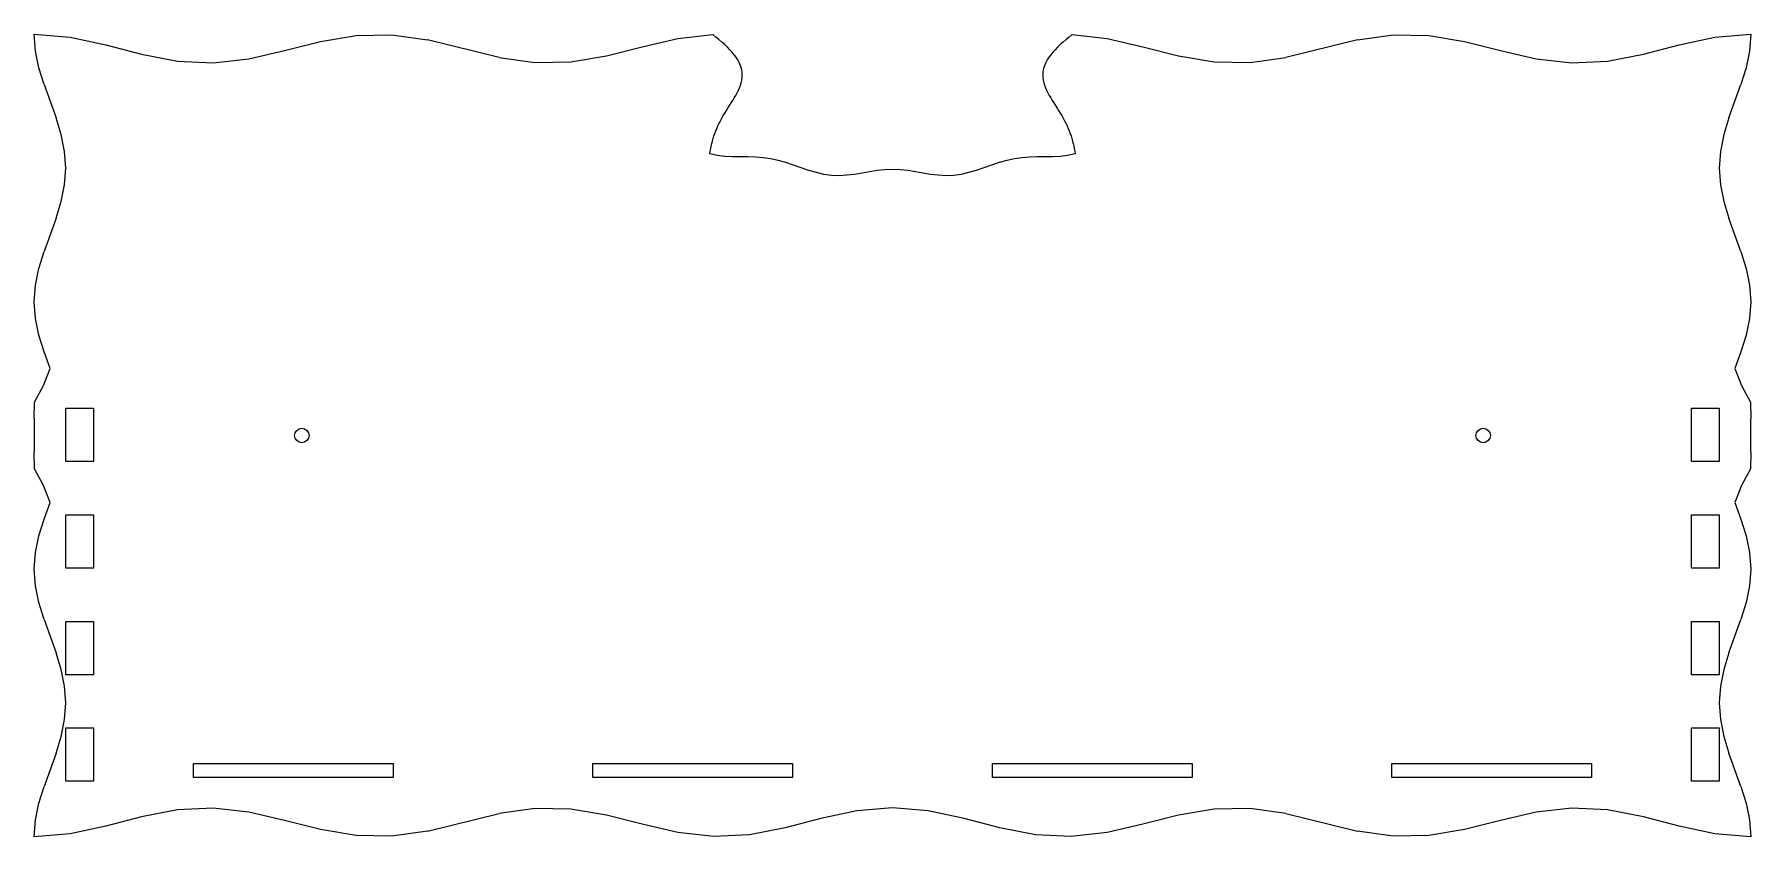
# Model space of a CAD drawing. Header units: millimetres. Extents: x 0 to 716, y 0 to 335.
import ezdxf

# ---------------------------------------------------------------- set-up
doc = ezdxf.new("R2010")
doc.units = ezdxf.units.MM
doc.layers.add('CutProfile', color=7, linetype='CONTINUOUS')

msp = doc.modelspace()

# ---------------------------------------------------------------- linework, layer by layer
at = {"layer": 'CutProfile'}
for p, q in [((0.5, 327.63), (0, 334.6)), ((0, 334.6), (14.91, 333.36)), ((14.91, 333.36), (29.82, 330.15)), ((29.82, 330.15), (44.73, 326.3)), ((104.36, 327.82), (119.27, 331.6)), ((119.27, 331.6), (134.18, 334.14)), ((134.18, 334.14), (149.08, 334.4)), ((149.08, 334.4), (163.99, 332.25)), ((193.81, 324.95), (163.99, 332.25)), ((238.53, 325.6), (253.44, 329.38)), ((253.44, 329.38), (268.35, 332.84)), ((268.35, 332.84), (282.93, 334.51)), ((284.18, 333.48), (282.93, 334.51)), ((285.43, 332.43), (284.18, 333.48)), ((286.65, 331.37), (285.43, 332.43)), ((287.83, 330.31), (286.65, 331.37)), ((288.94, 329.25), (287.83, 330.31)), ((289.98, 328.19), (288.94, 329.25)), ((426.66, 329.25), (425.62, 328.19)), ((427.77, 330.31), (426.66, 329.25)), ((428.95, 331.37), (427.77, 330.31)), ((430.17, 332.43), (428.95, 331.37)), ((431.42, 333.48), (430.17, 332.43)), ((432.67, 334.51), (431.42, 333.48)), ((432.67, 334.51), (447.25, 332.84)), ((447.25, 332.84), (462.16, 329.38)), ((462.16, 329.38), (477.07, 325.6)), ((551.61, 332.25), (521.79, 324.95)), ((551.61, 332.25), (566.52, 334.4)), ((566.52, 334.4), (581.42, 334.14)), ((581.42, 334.14), (596.33, 331.6)), ((596.33, 331.6), (611.24, 327.82)), ((670.88, 326.3), (685.78, 330.15)), ((685.78, 330.15), (700.69, 333.36)), ((700.69, 333.36), (715.6, 334.6)), ((715.6, 334.6), (715.1, 327.63)), ((1.92, 320.66), (0.5, 327.63)), ((44.73, 326.3), (59.63, 323.4)), ((59.63, 323.4), (74.54, 322.65)), ((74.54, 322.65), (89.45, 324.36)), ((89.45, 324.36), (104.36, 327.82)), ((193.81, 324.95), (208.72, 322.8)), ((208.72, 322.8), (223.62, 323.06)), ((223.62, 323.06), (238.53, 325.6)), ((290.94, 327.13), (289.98, 328.19)), ((291.82, 326.07), (290.94, 327.13)), ((292.61, 325.02), (291.82, 326.07)), ((293.29, 323.96), (292.61, 325.02)), ((293.87, 322.9), (293.29, 323.96)), ((294.35, 321.84), (293.87, 322.9)), ((421.73, 322.9), (421.25, 321.84)), ((422.31, 323.96), (421.73, 322.9)), ((422.99, 325.02), (422.31, 323.96)), ((423.78, 326.07), (422.99, 325.02)), ((424.66, 327.13), (423.78, 326.07)), ((425.62, 328.19), (424.66, 327.13)), ((477.07, 325.6), (491.98, 323.06)), ((491.98, 323.06), (506.88, 322.8)), ((506.88, 322.8), (521.79, 324.95)), ((611.24, 327.82), (626.15, 324.36)), ((626.15, 324.36), (641.06, 322.65)), ((641.06, 322.65), (655.97, 323.4)), ((655.97, 323.4), (670.88, 326.3)), ((715.1, 327.63), (713.68, 320.66)), ((4.04, 313.69), (1.92, 320.66)), ((294.72, 320.78), (294.35, 321.84)), ((294.98, 319.73), (294.72, 320.78)), ((294.74, 314.43), (294.97, 315.49)), ((294.97, 315.49), (295.12, 316.55)), ((295.13, 318.67), (294.98, 319.73)), ((295.12, 316.55), (295.18, 317.61)), ((295.18, 317.61), (295.13, 318.67)), ((420.47, 318.67), (420.42, 317.61)), ((420.42, 317.61), (420.48, 316.55)), ((420.62, 319.73), (420.47, 318.67)), ((420.48, 316.55), (420.63, 315.49)), ((420.88, 320.78), (420.62, 319.73)), ((420.63, 315.49), (420.86, 314.43)), ((421.25, 321.84), (420.88, 320.78)), ((713.68, 320.66), (711.56, 313.69)), ((4.04, 313.69), (9.06, 299.75)), ((291.21, 307.02), (291.85, 308.08)), ((291.85, 308.08), (292.46, 309.14)), ((292.46, 309.14), (293.03, 310.2)), ((293.03, 310.2), (293.55, 311.26)), ((293.55, 311.26), (294.02, 312.32)), ((294.02, 312.32), (294.41, 313.38)), ((294.41, 313.38), (294.74, 314.43)), ((420.86, 314.43), (421.19, 313.38)), ((421.19, 313.38), (421.58, 312.32)), ((421.58, 312.32), (422.05, 311.26)), ((422.05, 311.26), (422.57, 310.2)), ((422.57, 310.2), (423.14, 309.14)), ((423.14, 309.14), (423.75, 308.08)), ((423.75, 308.08), (424.39, 307.02)), ((706.54, 299.75), (711.56, 313.69)), ((286.62, 299.62), (287.23, 300.68)), ((287.23, 300.68), (287.87, 301.73)), ((287.87, 301.73), (288.53, 302.79)), ((288.53, 302.79), (289.2, 303.85)), ((289.2, 303.85), (289.87, 304.91)), ((289.87, 304.91), (290.55, 305.97)), ((290.55, 305.97), (291.21, 307.02)), ((424.39, 307.02), (425.05, 305.97)), ((425.05, 305.97), (425.73, 304.91)), ((425.73, 304.91), (426.4, 303.85)), ((426.4, 303.85), (427.07, 302.79)), ((427.07, 302.79), (427.73, 301.73)), ((427.73, 301.73), (428.37, 300.68)), ((428.37, 300.68), (428.98, 299.62)), ((11.18, 292.77), (9.06, 299.75)), ((283.69, 293.27), (284.08, 294.32)), ((284.08, 294.32), (284.51, 295.38)), ((284.51, 295.38), (284.98, 296.44)), ((284.98, 296.44), (285.49, 297.5)), ((285.49, 297.5), (286.04, 298.56)), ((286.04, 298.56), (286.62, 299.62)), ((428.98, 299.62), (429.56, 298.56)), ((429.56, 298.56), (430.11, 297.5)), ((430.11, 297.5), (430.62, 296.44)), ((430.62, 296.44), (431.09, 295.38)), ((431.09, 295.38), (431.52, 294.32)), ((431.52, 294.32), (431.91, 293.27)), ((706.54, 299.75), (704.42, 292.77)), ((12.6, 285.8), (11.18, 292.77)), ((281.8, 285.86), (282.01, 286.92)), ((282.01, 286.92), (282.23, 287.98)), ((282.23, 287.98), (282.46, 289.03)), ((282.46, 289.03), (282.72, 290.09)), ((282.72, 290.09), (283.01, 291.15)), ((283.01, 291.15), (283.33, 292.21)), ((283.33, 292.21), (283.69, 293.27)), ((431.91, 293.27), (432.27, 292.21)), ((432.27, 292.21), (432.59, 291.15)), ((432.59, 291.15), (432.88, 290.09)), ((432.88, 290.09), (433.14, 289.03)), ((433.14, 289.03), (433.37, 287.98)), ((433.37, 287.98), (433.59, 286.92)), ((433.59, 286.92), (433.8, 285.86)), ((704.42, 292.77), (703, 285.8)), ((13.1, 278.83), (12.6, 285.8)), ((281.6, 284.8), (281.8, 285.86)), ((284.77, 284.11), (281.6, 284.8)), ((287.95, 283.7), (284.77, 284.11)), ((291.12, 283.52), (287.95, 283.7)), ((294.3, 283.47), (291.12, 283.52)), ((297.48, 283.47), (294.3, 283.47)), ((300.65, 283.39), (297.48, 283.47)), ((303.82, 283.16), (300.65, 283.39)), ((307, 282.71), (303.82, 283.16)), ((310.18, 282.03), (307, 282.71)), ((313.35, 281.13), (310.18, 282.03)), ((316.52, 280.08), (313.35, 281.13)), ((319.7, 278.96), (316.52, 280.08)), ((399.07, 280.08), (395.9, 278.96)), ((402.25, 281.13), (399.07, 280.08)), ((405.43, 282.03), (402.25, 281.13)), ((408.6, 282.71), (405.43, 282.03)), ((411.77, 283.16), (408.6, 282.71)), ((414.95, 283.39), (411.77, 283.16)), ((418.12, 283.47), (414.95, 283.39)), ((421.3, 283.47), (418.12, 283.47)), ((424.48, 283.52), (421.3, 283.47)), ((427.65, 283.7), (424.48, 283.52)), ((430.82, 284.11), (427.65, 283.7)), ((434, 284.8), (430.82, 284.11)), ((433.8, 285.86), (434, 284.8)), ((703, 285.8), (702.5, 278.83)), ((12.6, 271.86), (13.1, 278.83)), ((322.88, 277.87), (319.7, 278.96)), ((326.05, 276.92), (322.88, 277.87)), ((329.23, 276.2), (326.05, 276.92)), ((332.4, 275.77), (329.23, 276.2)), ((335.57, 275.64), (332.4, 275.77)), ((338.75, 275.8), (335.57, 275.64)), ((341.93, 276.18), (338.75, 275.8)), ((345.1, 276.7), (341.93, 276.18)), ((348.27, 277.26), (345.1, 276.7)), ((351.45, 277.75), (348.27, 277.26)), ((354.62, 278.08), (351.45, 277.75)), ((357.8, 278.2), (354.62, 278.08)), ((360.98, 278.08), (357.8, 278.2)), ((364.15, 277.75), (360.98, 278.08)), ((367.32, 277.26), (364.15, 277.75)), ((370.5, 276.7), (367.32, 277.26)), ((373.68, 276.18), (370.5, 276.7)), ((376.85, 275.8), (373.68, 276.18)), ((380.02, 275.64), (376.85, 275.8)), ((383.2, 275.77), (380.02, 275.64)), ((386.38, 276.2), (383.2, 275.77)), ((389.55, 276.92), (386.38, 276.2)), ((392.73, 277.87), (389.55, 276.92)), ((395.9, 278.96), (392.73, 277.87)), ((702.5, 278.83), (703, 271.86)), ((9.06, 257.92), (11.18, 264.89)), ((11.18, 264.89), (12.6, 271.86)), ((703, 271.86), (704.42, 264.89)), ((704.42, 264.89), (706.54, 257.92)), ((9.06, 257.92), (4.04, 243.98)), ((711.56, 243.98), (706.54, 257.92)), ((1.92, 237.01), (4.04, 243.98)), ((711.56, 243.98), (713.68, 237.01)), ((0.5, 230.04), (1.92, 237.01)), ((713.68, 237.01), (715.1, 230.04)), ((0, 223.07), (0.5, 230.04)), ((715.1, 230.04), (715.6, 223.07)), ((0.5, 216.1), (0, 223.07)), ((715.6, 223.07), (715.1, 216.1)), ((1.92, 209.12), (0.5, 216.1)), ((715.1, 216.1), (713.68, 209.12)), ((4.04, 202.15), (1.92, 209.12)), ((713.68, 209.12), (711.56, 202.15)), ((6.55, 195.18), (4.04, 202.15)), ((711.56, 202.15), (709.05, 195.18)), ((3.79, 188.21), (6.55, 195.18)), ((709.05, 195.18), (711.81, 188.21)), ((0.11, 181.24), (3.79, 188.21)), ((711.81, 188.21), (715.49, 181.24)), ((0, 174.27), (0.11, 181.24)), ((715.49, 181.24), (715.6, 174.27)), ((0, 174.27), (0, 160.33)), ((13.1, 178.69), (24.7, 178.69)), ((13.1, 156.46), (13.1, 178.69)), ((24.7, 178.69), (24.7, 156.46)), ((690.9, 178.69), (702.5, 178.69)), ((690.9, 156.46), (690.9, 178.69)), ((702.5, 178.69), (702.5, 156.46)), ((715.6, 160.33), (715.6, 174.27)), ((0.11, 153.36), (0, 160.33)), ((715.6, 160.33), (715.49, 153.36)), ((3.79, 146.39), (0.11, 153.36)), ((24.7, 156.46), (13.1, 156.46)), ((702.5, 156.46), (690.9, 156.46)), ((715.49, 153.36), (711.81, 146.39)), ((6.55, 139.42), (3.79, 146.39)), ((711.81, 146.39), (709.05, 139.42)), ((4.04, 132.45), (6.55, 139.42)), ((709.05, 139.42), (711.56, 132.45)), ((1.92, 125.47), (4.04, 132.45)), ((13.1, 134.24), (24.7, 134.24)), ((13.1, 112.01), (13.1, 134.24)), ((24.7, 134.24), (24.7, 112.01)), ((690.9, 134.24), (702.5, 134.24)), ((690.9, 112.01), (690.9, 134.24)), ((702.5, 134.24), (702.5, 112.01)), ((711.56, 132.45), (713.68, 125.47)), ((0.5, 118.5), (1.92, 125.47)), ((713.68, 125.47), (715.1, 118.5)), ((0, 111.53), (0.5, 118.5)), ((715.1, 118.5), (715.6, 111.53)), ((0.5, 104.56), (0, 111.53)), ((24.7, 112.01), (13.1, 112.01)), ((702.5, 112.01), (690.9, 112.01)), ((715.6, 111.53), (715.1, 104.56)), ((1.92, 97.59), (0.5, 104.56)), ((715.1, 104.56), (713.68, 97.59)), ((4.04, 90.62), (1.92, 97.59)), ((713.68, 97.59), (711.56, 90.62)), ((4.04, 90.62), (9.06, 76.68)), ((13.1, 89.79), (24.7, 89.79)), ((13.1, 67.56), (13.1, 89.79)), ((24.7, 89.79), (24.7, 67.56)), ((690.9, 89.79), (702.5, 89.79)), ((690.9, 67.56), (690.9, 89.79)), ((702.5, 89.79), (702.5, 67.56)), ((706.54, 76.68), (711.56, 90.62)), ((11.18, 69.71), (9.06, 76.68)), ((706.54, 76.68), (704.42, 69.71)), ((12.6, 62.74), (11.18, 69.71)), ((24.7, 67.56), (13.1, 67.56)), ((702.5, 67.56), (690.9, 67.56)), ((704.42, 69.71), (703, 62.74)), ((13.1, 55.77), (12.6, 62.74)), ((703, 62.74), (702.5, 55.77)), ((12.6, 48.8), (13.1, 55.77)), ((702.5, 55.77), (703, 48.8)), ((11.18, 41.83), (12.6, 48.8)), ((13.1, 45.34), (24.7, 45.34)), ((13.1, 23.11), (13.1, 45.34)), ((24.7, 45.34), (24.7, 23.11)), ((690.9, 45.34), (702.5, 45.34)), ((690.9, 23.11), (690.9, 45.34)), ((702.5, 45.34), (702.5, 23.11)), ((703, 48.8), (704.42, 41.83)), ((9.06, 34.85), (11.18, 41.83)), ((704.42, 41.83), (706.54, 34.85)), ((9.06, 34.85), (4.04, 20.91)), ((66.34, 30.5), (149.61, 30.5)), ((66.34, 24.7), (66.34, 30.5)), ((149.61, 30.5), (149.61, 24.7)), ((232.89, 30.5), (316.16, 30.5)), ((232.89, 24.7), (232.89, 30.5)), ((316.16, 30.5), (316.16, 24.7)), ((399.44, 30.5), (482.71, 30.5)), ((399.44, 24.7), (399.44, 30.5)), ((482.71, 30.5), (482.71, 24.7)), ((565.99, 30.5), (649.26, 30.5)), ((565.99, 24.7), (565.99, 30.5)), ((649.26, 30.5), (649.26, 24.7)), ((711.56, 20.91), (706.54, 34.85)), ((24.7, 23.11), (13.1, 23.11)), ((149.61, 24.7), (66.34, 24.7)), ((316.16, 24.7), (232.89, 24.7)), ((482.71, 24.7), (399.44, 24.7)), ((649.26, 24.7), (565.99, 24.7)), ((702.5, 23.11), (690.9, 23.11)), ((1.92, 13.94), (4.04, 20.91)), ((711.56, 20.91), (713.68, 13.94)), ((0.5, 6.97), (1.92, 13.94)), ((44.73, 8.3), (29.82, 4.45)), ((59.63, 11.2), (44.73, 8.3)), ((74.54, 11.95), (59.63, 11.2)), ((89.45, 10.24), (74.54, 11.95)), ((104.36, 6.78), (89.45, 10.24)), ((163.99, 2.35), (193.81, 9.65)), ((208.72, 11.8), (193.81, 9.65)), ((223.62, 11.54), (208.72, 11.8)), ((238.53, 9), (223.62, 11.54)), ((253.44, 5.22), (238.53, 9)), ((327.98, 7.55), (313.07, 3.7)), ((342.89, 10.76), (327.98, 7.55)), ((357.8, 12), (342.89, 10.76)), ((372.71, 10.76), (357.8, 12)), ((387.62, 7.55), (372.71, 10.76)), ((402.52, 3.7), (387.62, 7.55)), ((477.07, 9), (462.16, 5.22)), ((491.98, 11.54), (477.07, 9)), ((506.88, 11.8), (491.98, 11.54)), ((521.79, 9.65), (506.88, 11.8)), ((521.79, 9.65), (551.61, 2.35)), ((626.15, 10.24), (611.24, 6.78)), ((641.06, 11.95), (626.15, 10.24)), ((655.97, 11.2), (641.06, 11.95)), ((670.88, 8.3), (655.97, 11.2)), ((685.78, 4.45), (670.88, 8.3)), ((713.68, 13.94), (715.1, 6.97)), ((0, 0), (0.5, 6.97)), ((14.91, 1.24), (0, 0)), ((29.82, 4.45), (14.91, 1.24)), ((119.27, 3), (104.36, 6.78)), ((134.18, 0.46), (119.27, 3)), ((149.08, 0.2), (134.18, 0.46)), ((163.99, 2.35), (149.08, 0.2)), ((268.35, 1.76), (253.44, 5.22)), ((283.26, 0.05), (268.35, 1.76)), ((298.17, 0.8), (283.26, 0.05)), ((313.07, 3.7), (298.17, 0.8)), ((417.43, 0.8), (402.52, 3.7)), ((432.34, 0.05), (417.43, 0.8)), ((447.25, 1.76), (432.34, 0.05)), ((462.16, 5.22), (447.25, 1.76)), ((566.52, 0.2), (551.61, 2.35)), ((581.42, 0.46), (566.52, 0.2)), ((596.33, 3), (581.42, 0.46)), ((611.24, 6.78), (596.33, 3)), ((700.69, 1.24), (685.78, 4.45)), ((715.6, 0), (700.69, 1.24)), ((715.1, 6.97), (715.6, 0))]:
    msp.add_line(p, q, dxfattribs=at)
for centre in [(111.53, 167.3), (604.07, 167.3)]:
    msp.add_circle(centre, 3, dxfattribs=at)

doc.saveas('drawing.dxf')
